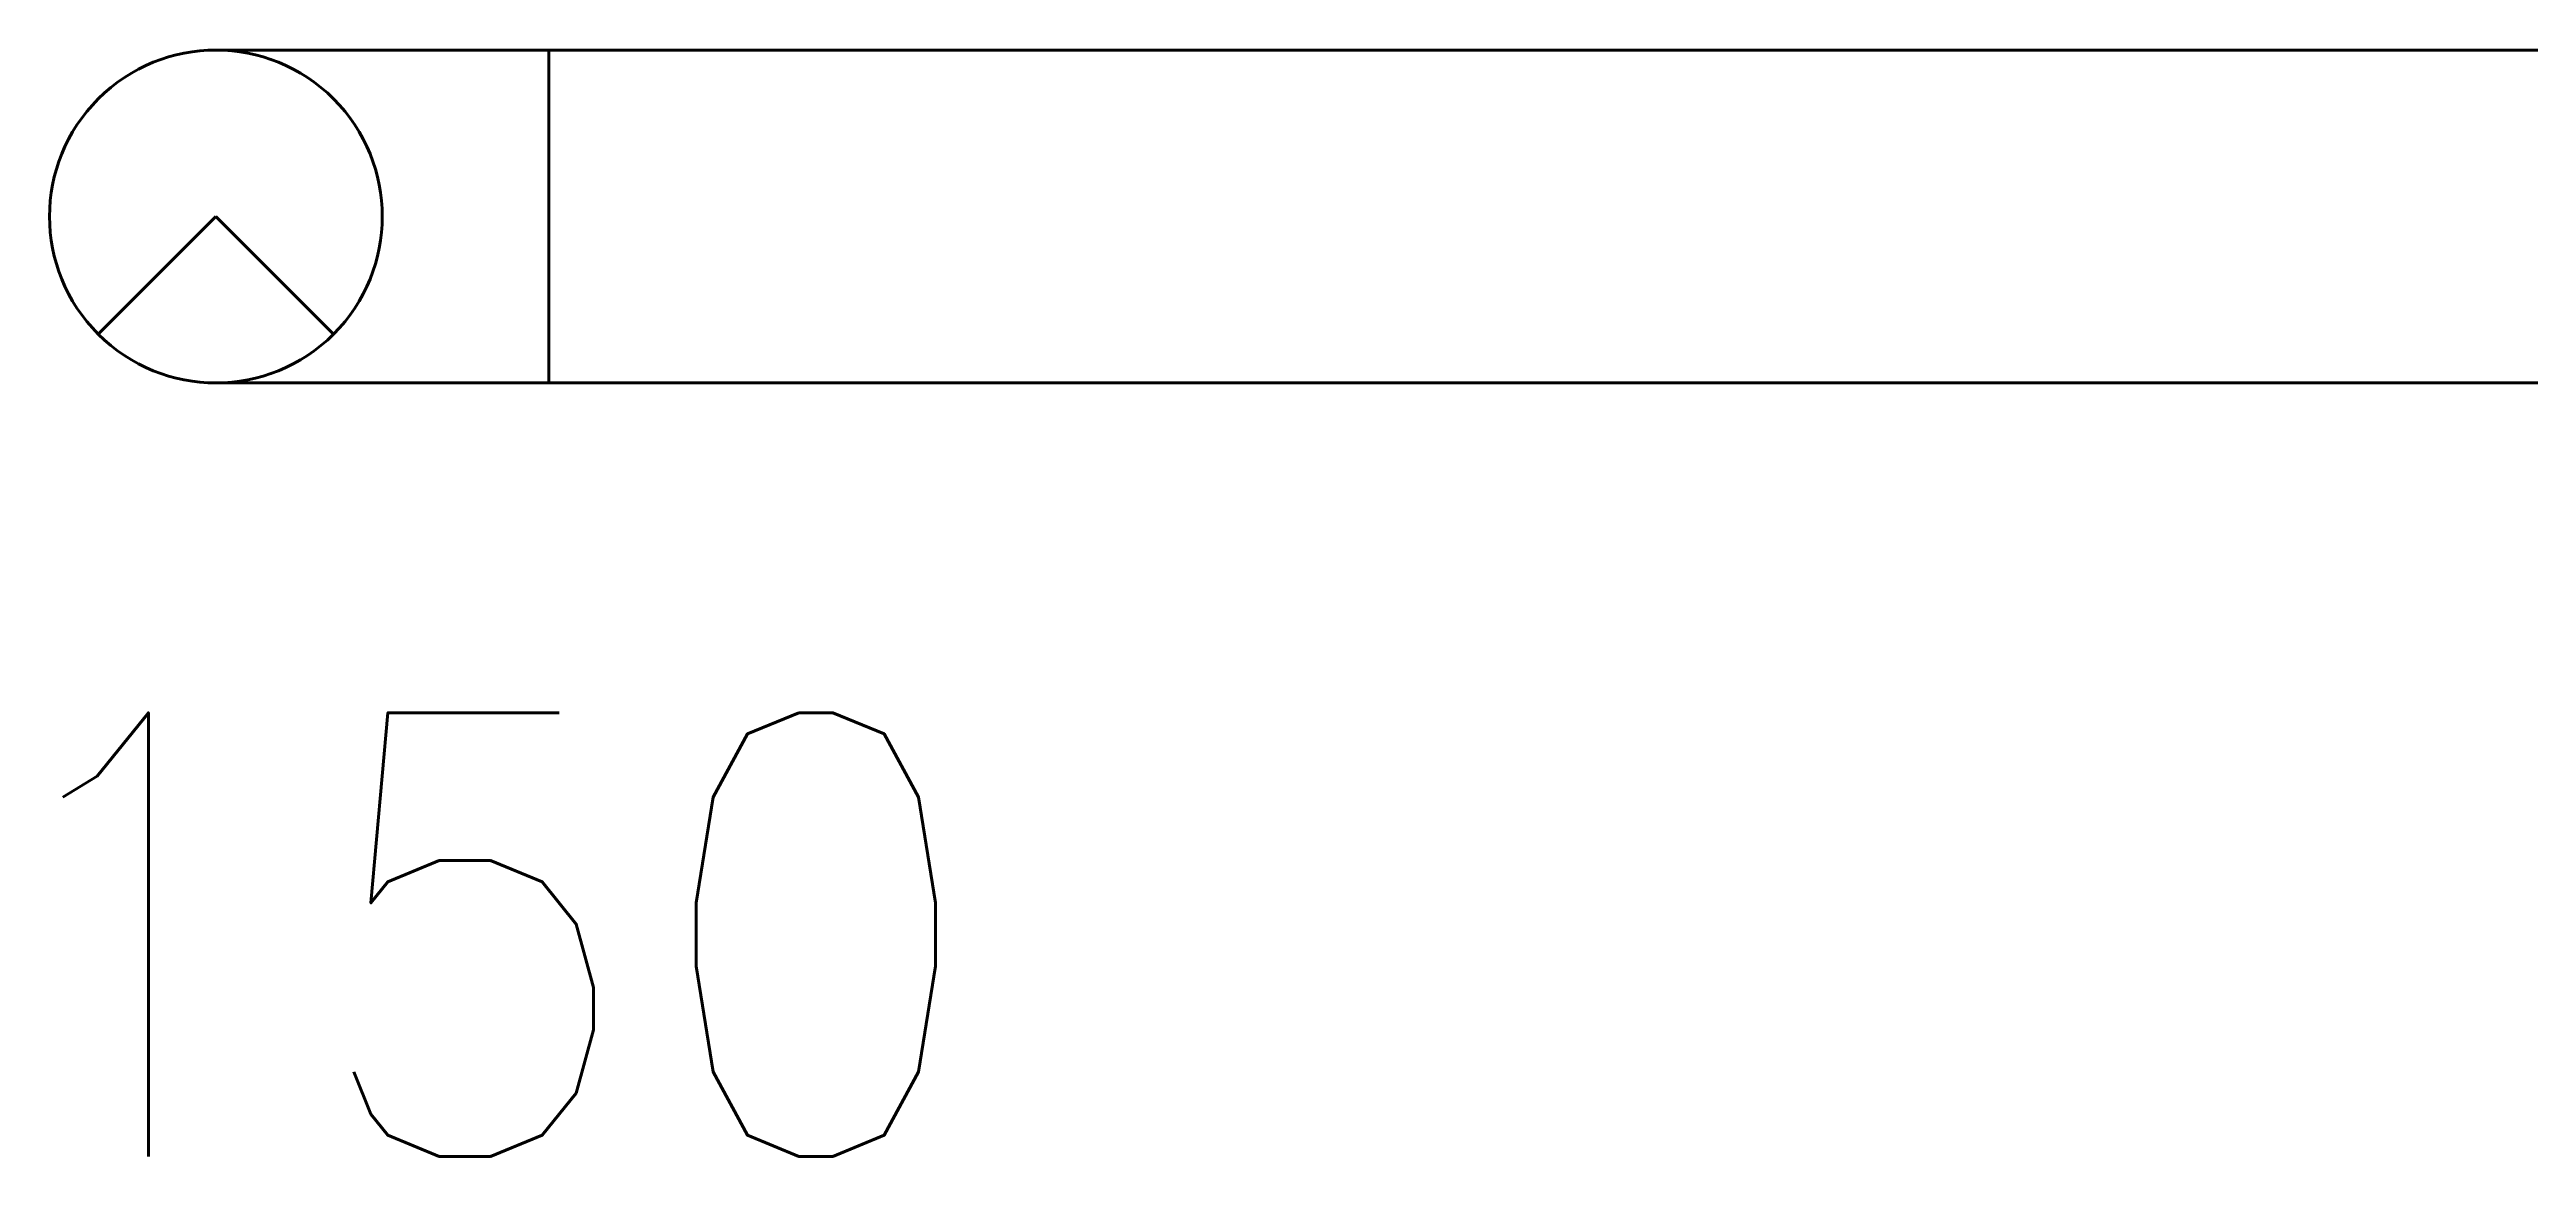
# Model space of a CAD drawing. Header units: inches. Extents: x 51 to 3278, y 66 to 1678.
# Drawn here: x 1640.17 to 1684.84, y 943.43 to 963.39 of the extents above; entities that cross this region are included whole.
import ezdxf

# ---------------------------------------------------------------- set-up
doc = ezdxf.new("R2010")
doc.units = ezdxf.units.IN
doc.header["$LTSCALE"] = 30
doc.header["$MEASUREMENT"] = 0
doc.layers.add('M-HVAC-EXST-DUCT', color=4, linetype='Continuous', lineweight=40)
doc.layers.add('M-TEXT', color=71, linetype='Continuous', lineweight=25)
doc.styles.add('A', font='SIMPLEX.shx', dxfattribs={"width": 0.9, "height": 8})
doc.styles.get("Standard").update_dxf_attribs({"font": 'simplex.shx'})

msp = doc.modelspace()

# ---------------------------------------------------------------- linework, layer by layer
at = {"layer": 'M-HVAC-EXST-DUCT'}
for p, q in [((1649.174, 963.381), (1643.174, 963.381)), ((1649.174, 963.381), (1649.174, 963.391)), ((1685.174, 963.381), (1649.174, 963.381)), ((1649.174, 957.381), (1649.174, 963.381)), ((1649.174, 957.381), (1649.174, 963.381)), ((1641.052, 958.26), (1643.174, 960.381)), ((1643.174, 960.381), (1645.295, 958.26)), ((1649.174, 957.381), (1643.174, 957.381)), ((1649.174, 957.381), (1649.174, 957.391)), ((1685.174, 957.381), (1649.174, 957.381))]:
    msp.add_line(p, q, dxfattribs=at)
for start, end in [(44.9996, 134.9996), (134.9996, 224.9996), (314.9996, 44.9996), (224.9996, 314.9996)]:
    msp.add_arc((1643.174, 960.381), 3, start, end, dxfattribs=at)

# ---------------------------------------------------------------- texts
for s, p in [('ROUND DUCT                              LP                  Supply              138.500   132.500   138.500   132.500   6.000     6.000     36.000    1.57079   0.000     0.000     1         RIGHT     ', (1649.174, 963.381)), ('ROUND DUCT                              LP                  Supply              138.500   132.500   138.500   132.500   6.000     6.000     36.000    1.57079   0.000     0.000     1         LEFT      ', (1649.174, 957.381))]:
    msp.add_text(s, height=0.00001, rotation=90, dxfattribs=at).set_placement(p)
at = {"layer": 'M-TEXT', "style": 'A', "width": 0.9}
msp.add_text('150', height=8, dxfattribs=at).set_placement((1638.562, 943.434))

doc.saveas('drawing.dxf')
